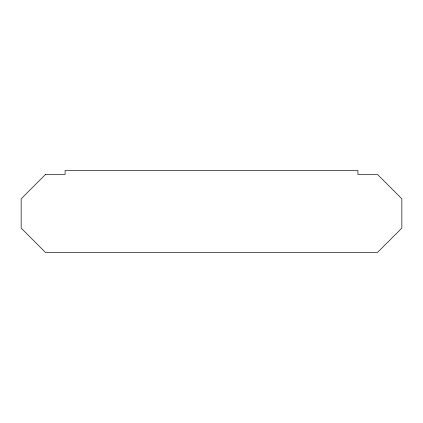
<?xml version="1.0" encoding="UTF-8"?>
<svg xmlns="http://www.w3.org/2000/svg" width="423" height="423" viewBox="0 0 423 423"><rect width="100%" height="100%" fill="white"/><g stroke="black" fill="none" stroke-linecap="round" stroke-linejoin="round"><path stroke-width="0.63" d="M45.552 174.408L21.15 198.81L21.15 228.092L45.552 252.499L377.448 252.499L401.85 228.092L401.85 198.81L377.448 174.408L357.921 174.408L357.921 170.501L65.079 170.501L65.079 174.408L45.552 174.408"/></g></svg>
